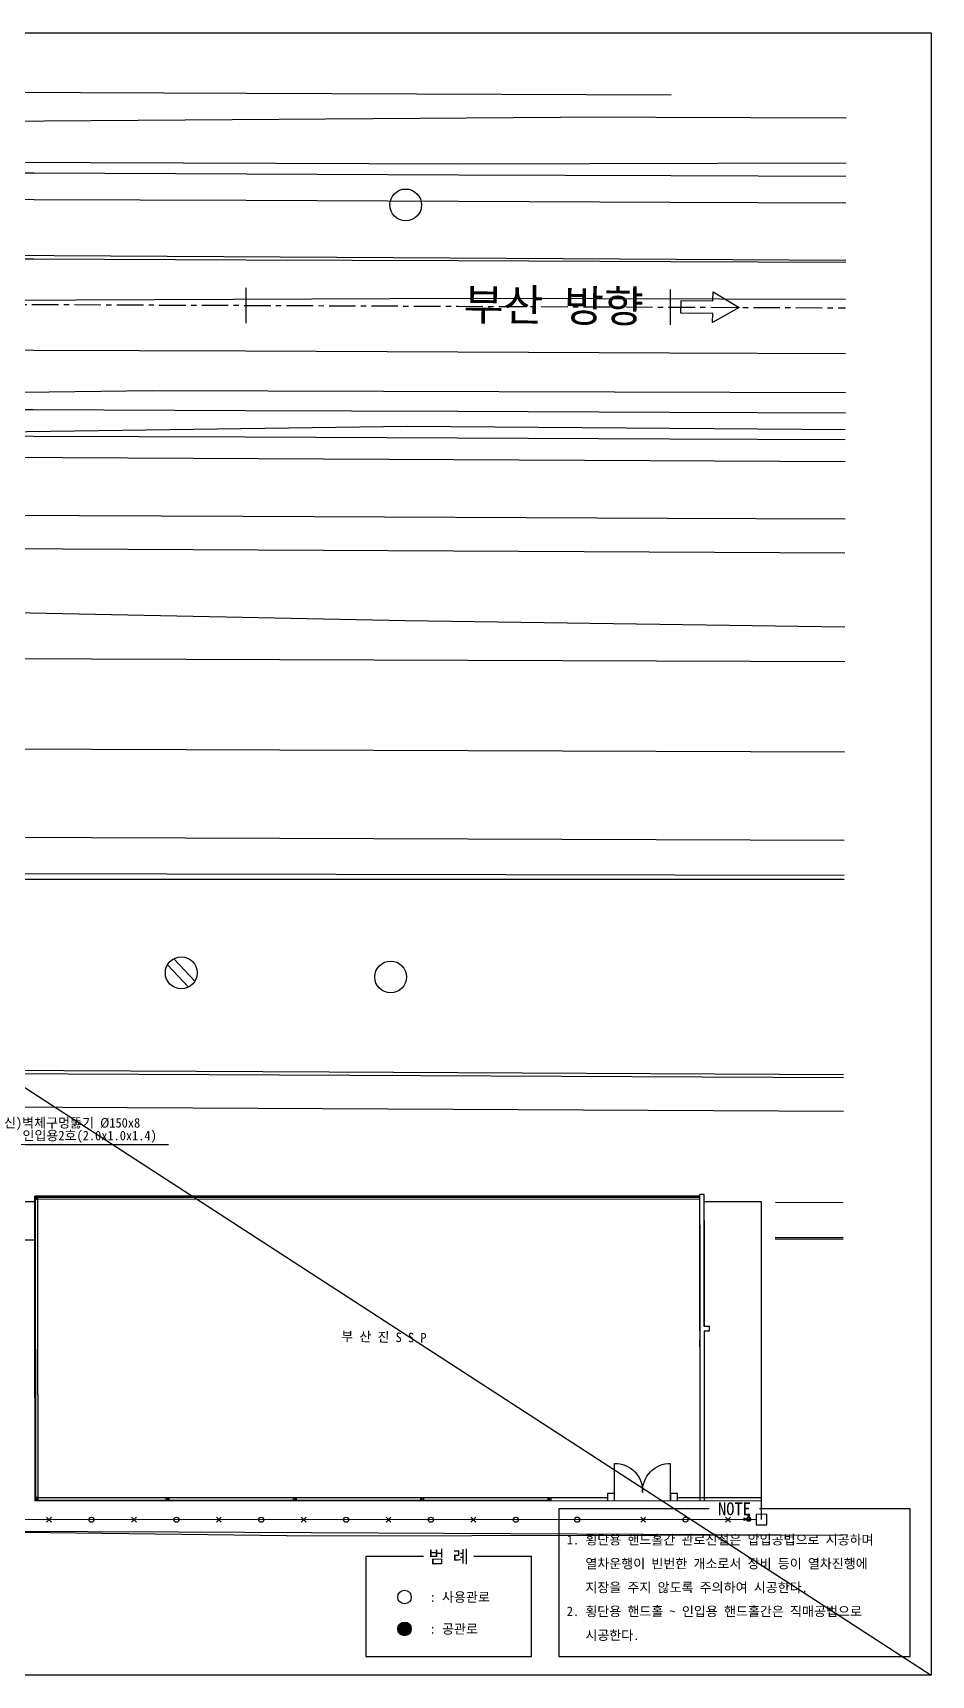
# Model space of a CAD drawing. Extents: x 60896 to 61431, y 63196 to 63294.
# Drawn here: x 61388.4 to 61430.8, y 63195.8 to 63273.2 of the extents above; entities that cross this region are included whole.
import ezdxf
from ezdxf.enums import TextEntityAlignment as Align

# ---------------------------------------------------------------- set-up
doc = ezdxf.new("R2010")
doc.units = 0
doc.linetypes.add('A-CENTR01', pattern=[2, 1.25, -0.25, 0.25, -0.25])
for name, color, linetype in [('TT-BASE', 253, 'Continuous'), ('TT-CNTL', 1, 'A-CENTR01'), ('TT-TEXT', 3, 'Continuous'), ('TX-PAPR', 2, 'Continuous'), ('TZ-LEAL', 1, 'Continuous'), ('TZ-LINE', 7, 'Continuous'), ('TZ-TEX2', 3, 'Continuous'), ('TZ-TEXT', 6, 'Continuous')]:
    doc.layers.add(name, color=color, linetype=linetype)
doc.styles.get("Standard").update_dxf_attribs({"font": 'GulimChe.ttf'})

msp = doc.modelspace()

# ---------------------------------------------------------------- hatches: boundary and pattern name
at = {"layer": 'TZ-LINE', "ltscale": 2}
h = msp.add_hatch(color=256, dxfattribs=at)
h.dxf.hatch_style = 1
h.paths.add_polyline_path([(61405.62365350982, 63197.95015183761, 1), (61406.26365350297, 63197.95015183761, 1)])

# ---------------------------------------------------------------- linework, layer by layer
at = {"layer": 'TT-BASE'}
for p, q in [((61378.50495298651, 63270.40943458986, -86441.03522440503), (61398.50478156225, 63270.32662809297, -86441.03522440503)), ((61398.50478156225, 63270.32662809297, -86441.03522440503), (61418.50461013938, 63270.24382159608, -86441.03522440503)), ((61379.23713934887, 63268.96122722985, -86527.56278719222), (61413.28953210796, 63269.19302099761, -86527.56278719222)), ((61426.75682124416, 63269.14233306589, -86527.56278719222), (61413.28953210796, 63269.19302099761, -86527.56278719222)), ((61386.06510820281, 63267.07194522288, -86341.03522440458), (61408.6306835518, 63267.00317626776, -86341.03522440458)), ((61408.6306835518, 63267.00317626776, -86341.03522440458), (61426.75129766677, 63267.04074615116, -86341.03522440458)), ((61378.48993553819, 63266.60914112799, -86441.03522440503), (61388.48898325224, 63266.56785026585, -86441.03522440503)), ((61388.48898325224, 63266.56785026585, -86441.03522440503), (61398.4896702644, 63266.52650842893, -86441.03522440503)), ((61398.4896702644, 63266.52650842893, -86441.03522440503), (61408.48917366505, 63266.48448683197, -86441.03522440503)), ((61408.48917366505, 63266.48448683197, -86441.03522440503), (61418.48874080992, 63266.44387847543, -86441.03522440503)), ((61418.48874080992, 63266.44387847543, -86441.03522440503), (61426.74963917079, 63266.40972875028, -86441.03522440503)), ((61378.48476541129, 63265.35915160716, -86527.56278719222), (61388.48382964795, 63265.31786088978, -86527.56278719222)), ((61388.48382964795, 63265.31786088978, -86527.56278719222), (61398.48445963558, 63265.27651926834, -86527.56278719222)), ((61398.48445963558, 63265.27651926834, -86527.56278719222), (61408.48400870826, 63265.23449751587, -86527.56278719222)), ((61408.48400870826, 63265.23449751587, -86527.56278719222), (61418.48361890177, 63265.19388895657, -86527.56278719222)), ((61418.48361890177, 63265.19388895657, -86527.56278719222), (61426.74635381737, 63265.15973164082, -86527.56278719222)), ((61426.73922165387, 63262.44611682057, -86341.03522440458), (61383.1820338009, 63262.70089363374, -86341.03522440458)), ((61408.96873011871, 63260.64773986115, -86527.56278719222), (61384.43325444518, 63260.53947878351, -86527.56278719222)), ((61398.46786201712, 63261.15991318482, -86441.03522440503), (61398.45979409335, 63259.49321137925, -86441.03522440503)), ((61426.73436224859, 63260.59723124617, -86527.56278719222), (61408.96873011871, 63260.64773986115, -86527.56278719222)), ((61418.46737076106, 63261.07728141987, -86441.03522440503), (61418.45930283717, 63259.41057961438, -86441.03522440503)), ((61373.79046535529, 63256.04296196013, -86527.56278719222), (61394.0646085453, 63256.32100879297, -86527.56278719222)), ((61394.0646085453, 63256.32100879297, -86527.56278719222), (61426.72287756862, 63256.22758972208, -86527.56278719222)), ((61378.4438785624, 63255.45923625155, -86527.56278719222), (61388.44291346907, 63255.41794538558, -86527.56278719222)), ((61388.44291346907, 63255.41794538558, -86527.56278719222), (61398.44319610709, 63255.37660525874, -86527.56278719222)), ((61398.44319610709, 63255.37660525874, -86527.56278719222), (61408.44310552836, 63255.33458199431, -86527.56278719222)), ((61408.44310552836, 63255.33458199431, -86527.56278719222), (61418.44305437955, 63255.293972055, -86527.56278719222)), ((61418.44305437955, 63255.293972055, -86527.56278719222), (61426.72033381846, 63255.25975462719, -86527.56278719222)), ((61387.04849643091, 63254.35924890814, -86341.03522440458), (61406.07364317506, 63254.63446584555, -86341.03522440458)), ((61406.07364317506, 63254.63446584555, -86341.03522440458), (61426.71826824787, 63254.47385522873, -86341.03522440458)), ((61378.43870302099, 63254.20924696596, -86441.03522440503), (61388.43775073469, 63254.16795610372, -86441.03522440503)), ((61388.43775073469, 63254.16795610372, -86441.03522440503), (61398.43798584978, 63254.1266161349, -86441.03522440503)), ((61398.43798584978, 63254.1266161349, -86441.03522440503), (61408.43794114918, 63254.08459263887, -86441.03522440503)), ((61408.43794114918, 63254.08459263887, -86441.03522440503), (61418.43793278767, 63254.04398255846, -86441.03522440503)), ((61418.43793278767, 63254.04398255846, -86441.03522440503), (61426.71704846506, 63254.00975752484, -86441.03522440503)), ((61426.71428142593, 63252.95696640451, -86527.56278719222), (61308.34370410233, 63253.56216953012, -86527.56278719222)), ((61378.34456708789, 63250.47000569373, -86441.03522440503), (61398.34439566514, 63250.38719919678, -86441.03522440503)), ((61398.34439566514, 63250.38719919678, -86441.03522440503), (61418.34422424088, 63250.30439269987, -86441.03522440503)), ((61418.34422424088, 63250.30439269987, -86441.03522440503), (61426.70721868949, 63250.26976688937, -86441.03522440503)), ((61308.31877616677, 63249.26224077945, -86527.56278719222), (61426.70297978816, 63248.65696798555, -86527.56278719222)), ((61405.97433104216, 63245.45469253112, -86341.03522440458), (61355.83944849313, 63246.49321688177, -86341.03522440458)), ((61426.69379676876, 63245.16305235322, -86341.03522440458), (61405.97433104216, 63245.45469253112, -86341.03522440458)), ((61426.6895144552, 63243.53373614719, -86527.56278719222), (61308.28779146373, 63243.91755368606, -86527.56278719222)), ((61308.26329199787, 63239.69153355066, -86527.56278719222), (61426.67834749, 63239.28497736811, -86527.56278719222)), ((61426.66736422835, 63235.10611332149, -86527.56278719222), (61308.23917049375, 63235.53070968966, -86527.56278719222)), ((61426.66301488458, 63233.45129375556, -86341.03522440458), (61336.1361423447, 63233.65894433396, -86341.03522440458)), ((61426.66254238244, 63233.27151817589, -86441.03522440503), (61308.22613477324, 63233.2821211825, -86441.03522440503)), ((61395.75560036009, 63228.19847623158, -86341.03522440458), (61394.7746224451, 63229.25146924998, -86341.03522440458)), ((61396.05991199331, 63228.4782094164, -86341.03522440458), (61395.07517719682, 63229.53523511469, -86341.03522440458)), ((61308.17512801945, 63224.48374288988, -86441.03522440503), (61426.63800180361, 63223.93442453649, -86441.03522440503)), ((61325.69207432739, 63224.60840991605, -86341.03522440458), (61402.38722280777, 63224.19671142949, -86341.03522440458)), ((61402.38722280777, 63224.19671142949, -86341.03522440458), (61426.63839924419, 63224.08564101287, -86341.03522440458)), ((61308.16636315443, 63222.97185294572, -86527.56278719222), (61426.63384215321, 63222.35177867876, -86527.56278719222)), ((61385.91268933115, 63218.09205591694, -86441.03522440503), (61388.51268933115, 63218.09205591694, -86441.03522440503)), ((61416.81263698963, 63218.34791320506, -86441.03468326933), (61388.51263759578, 63218.34205591187, -86441.03523763151)), ((61388.51460382494, 63208.84205611535, -86441.03523763151), (61388.51263759578, 63218.34205591187, -86441.03523763151)), ((61388.51263759576, 63218.34205591187, -86441.03522440503), (61388.51560756638, 63203.99239572132, -86441.03522440503)), ((61388.53766864092, 63218.19206108937, -86441.03523763151), (61388.5126686415, 63218.19205591508, -86441.03523763151)), ((61388.51268846168, 63218.09205591694, -86441.03522440503), (61388.51268846168, 63216.29205591694, -86441.03522440503)), ((61388.53764276949, 63218.31706108669, -86441.03523575858), (61419.86264209662, 63218.32354446984, -86441.03572768714)), ((61388.63764276735, 63218.31708178384, -86441.03523575858), (61388.53764276949, 63218.31706108669, -86441.03523575858)), ((61388.54060756582, 63203.99240089563, -86441.03523575858), (61388.53764276949, 63218.31706108669, -86441.03523575858)), ((61388.53764690892, 63218.29706108712, -86441.03523575858), (61419.86264623606, 63218.30354447026, -86441.03572768714)), ((61388.63766346449, 63218.21708178598, -86441.03523575858), (61388.53766346663, 63218.21706108884, -86441.03523575858)), ((61388.56060756539, 63203.99240503506, -86441.03523575858), (61388.55764276905, 63218.31706522613, -86441.03523575858)), ((61388.66266863829, 63218.19208696081, -86441.03523763151), (61388.55766864049, 63218.1920652288, -86441.03523763151)), ((61388.58766346557, 63218.21707143741, -86441.03523575858), (61388.58764276841, 63218.31707143527, -86441.03523575858)), ((61388.66264276287, 63218.31708695882, -86441.03488768246), (61388.66263758858, 63218.34208695759, -86441.0348869859)), ((61388.66266863431, 63218.19208696081, -86441.03489116524), (61388.6626469023, 63218.29708695925, -86441.03488823971)), ((61419.86266796806, 63218.19854447132, -86441.03462361127), (61388.66266863819, 63218.19208696081, -86441.03523388565)), ((61388.664572776, 63208.99208715786, -86441.03523763151), (61388.66266863829, 63218.19208696081, -86441.03523763151)), ((61419.86263692234, 63218.34854446811, -86441.03495809782), (61416.81263698963, 63218.34791320506, -86441.03495809782)), ((61420.06262203136, 63218.42051214246, -86441.03522440503), (61419.86262203565, 63218.42047074816, -86441.03522440503)), ((61419.86291633385, 63216.99854450481, -86441.03523763151), (61419.86262203565, 63218.42047074816, -86441.03522440503)), ((61420.06390979273, 63212.19858598521, -86441.03522440503), (61420.06262203136, 63218.42051214246, -86441.03522440503)), ((61420.06268866093, 63218.0985858671, -86441.03522440503), (61422.74503822775, 63218.09914103722, -86441.03522440503)), ((61422.74503822775, 63218.09914103722, -86441.03522440503), (61422.74814279924, 63203.09914878252, -86441.03522440503)), ((61426.622495819, 63218.03477435299, -86527.56278719222), (61423.42145886555, 63218.04283039027, -86527.56278719222)), ((61419.86291633385, 63216.99854450481, -86441.03523763151), (61419.86560689296, 63203.99888427642, -86441.03523763151)), ((61419.86395119131, 63211.99854459519, -86441.03522440503), (61419.86291633386, 63216.99854448809, -86441.03522440503)), ((61420.06287493527, 63217.19858589482, -86441.03523763151), (61420.06390979273, 63212.19858598521, -86441.03523763151)), ((61385.91268933115, 63216.29205591694, -86441.03522440503), (61388.51268933115, 63216.29205591694, -86441.03522440503)), ((61426.61795874665, 63216.30852862217, -86341.03522440458), (61423.41450944312, 63216.32139484181, -86341.03522440458)), ((61426.61814069403, 63216.37775517974, -86441.03522440503), (61423.4147671446, 63216.38522985693, -86441.03522440503)), ((61419.86637097187, 63214.20861968864, -86441.03522440503), (61419.86630267125, 63214.53861968047, -86441.03522440503)), ((61420.31390978737, 63212.19863772808, -86441.03522440503), (61420.06390979273, 63212.19858598521, -86441.03522440503)), ((61420.06395118702, 63211.99858598949, -86441.03522440503), (61420.31395118167, 63211.99863773236, -86441.03522440503)), ((61420.06395118702, 63211.99858598949, -86441.03523763151), (61420.06560688868, 63203.99892567072, -86441.03523763151)), ((61420.31395118167, 63211.99863773236, -86441.03522440503), (61420.31390978737, 63212.19863772808, -86441.03522440503)), ((61419.86698567641, 63211.2386197644, -86441.03522440503), (61419.86691737589, 63211.56861975617, -86441.03522440503)), ((61388.66457277202, 63208.99208715786, -86441.03489116524), (61388.66560755921, 63203.99242676706, -86441.0347518635)), ((61415.84397457575, 63204.16305191812, -86441.03522440503), (61415.84364673294, 63205.74705188733, -86441.03522440503)), ((61418.48400865708, 63203.99859832611, -86441.03522440503), (61418.48364666398, 63205.74759828911, -86441.03522440503)), ((61388.54057652007, 63204.14240089239, -86441.03522440503), (61388.51557652065, 63204.14239571811, -86441.03522440503)), ((61388.64058169221, 63204.11742159008, -86441.0352225321), (61388.54058169435, 63204.11740089293, -86441.0352225321)), ((61388.66557651744, 63204.14242676383, -86441.03522440503), (61388.56057651964, 63204.14240503182, -86441.03522440503)), ((61388.59058169329, 63204.1174112415, -86441.0352225321), (61388.59060239043, 63204.01741124364, -86441.0352225321)), ((61388.66557651744, 63204.14242676383, -86441.03522440503), (61415.51397768719, 63204.14798361756, -86441.03522440503)), ((61394.69057638446, 63204.14367376699, -86441.03491386403), (61394.69059811647, 63204.03867376831, -86441.0349109385)), ((61394.81558156, 63204.11869963811, -86441.03525567116), (61394.71558156214, 63204.11867894096, -86441.03525567116)), ((61394.81558156, 63204.11869963811, -86441.03525567116), (61394.71558156214, 63204.11867894096, -86441.03525567116)), ((61394.76558156107, 63204.11868928953, -86441.03525567116), (61394.76560225822, 63204.01868929168, -86441.03525567116)), ((61394.84057638124, 63204.14370481271, -86441.03491386403), (61394.84059811325, 63204.03870481426, -86441.0349109385)), ((61400.69057625201, 63204.14491559601, -86441.03456300168), (61400.69059798402, 63204.03991559734, -86441.03456007615)), ((61400.81558142755, 63204.11994146706, -86441.03490759504), (61400.7155814297, 63204.11992076991, -86441.03490759504)), ((61400.76558142863, 63204.11993111848, -86441.03490759504), (61400.76560212578, 63204.01993112062, -86441.03490759504)), ((61400.8405762488, 63204.14494664173, -86441.03456300168), (61400.8405979808, 63204.03994664329, -86441.03456007615)), ((61406.69057612743, 63204.14615742496, -86441.03491107782), (61406.69059785944, 63204.04115742628, -86441.03490815227)), ((61406.81558130298, 63204.121183296, -86441.03525567116), (61406.71558130512, 63204.12116259885, -86441.03525567116)), ((61406.81558130298, 63204.121183296, -86441.03525567116), (61406.71558130512, 63204.12116259885, -86441.03525567116)), ((61406.76558130405, 63204.12117294742, -86441.03525567116), (61406.7656020012, 63204.02117294957, -86441.03525567116)), ((61406.84057612422, 63204.14618847067, -86441.03491107782), (61406.84059785623, 63204.04118847223, -86441.03490815227)), ((61412.69057600286, 63204.1473992539, -86441.03525915394), (61412.6906018743, 63204.02239925566, -86441.03525567116)), ((61412.8155811784, 63204.12242512494, -86441.03560374728), (61412.71558118054, 63204.1224044278, -86441.03560374728)), ((61412.76558117948, 63204.12241477637, -86441.03560374728), (61412.76560187662, 63204.02241477851, -86441.03560374728)), ((61412.84057599965, 63204.14743029962, -86441.03525915394), (61412.84060704537, 63203.99743030284, -86441.0352549746)), ((61415.84394042412, 63204.32805191569, -86441.03522440503), (61415.51394043231, 63204.32798361509, -86441.03522440503)), ((61415.51394043231, 63204.32798361509, -86441.03522440503), (61415.51400873292, 63203.99798362154, -86441.03522440503)), ((61415.84400872469, 63203.99805192206, -86441.03522440503), (61415.84394042412, 63204.32805191569, -86441.03522440503)), ((61418.81394034838, 63204.32866662025, -86441.03522440503), (61418.48394035656, 63204.32859831963, -86441.03522440503)), ((61418.48394035656, 63204.32859831963, -86441.03522440503), (61418.48400865716, 63203.99859832608, -86441.03522440503)), ((61418.81400864899, 63203.99866662669, -86441.03522440503), (61418.81394034838, 63204.32866662025, -86441.03522440503)), ((61418.81397760325, 63204.14866662349, -86441.03522440503), (61422.7479254104, 63204.14948083854, -86441.03522440503)), ((61388.51560756638, 63203.99239572132, -86441.03522440503), (61422.74795645613, 63203.99948084175, -86441.03522440503)), ((61388.51560756635, 63203.99239572135, -86441.03521117855), (61412.86560704775, 63203.99743547716, -86441.03521117855)), ((61388.54060239151, 63204.01740089507, -86441.0352225321), (61412.81560187555, 63204.02242512709, -86441.03560374728)), ((61388.64060238937, 63204.01742159222, -86441.0352225321), (61388.54060239151, 63204.01740089507, -86441.0352225321)), ((61388.54060653094, 63203.9974008955, -86441.0352225321), (61412.81560601498, 63204.00242512752, -86441.03560374728)), ((61388.66560238489, 63204.01742676581, -86441.03487445597), (61388.66560755918, 63203.99242676704, -86441.03487375942)), ((61394.69060225589, 63204.01867376874, -86441.03491038126), (61394.69060743018, 63203.9936737702, -86441.0349096847)), ((61394.84060225268, 63204.01870481469, -86441.03491038126), (61394.84060742697, 63203.99370481592, -86441.0349096847)), ((61400.69060212345, 63204.01991559777, -86441.03455951891), (61400.69060729774, 63203.99491559922, -86441.03455882236)), ((61400.81560212471, 63204.0199414692, -86441.03490759504), (61400.71560212685, 63204.01992077205, -86441.03490759504)), ((61400.84060212023, 63204.01994664371, -86441.03455951891), (61400.84060729452, 63203.99494664494, -86441.03455882236)), ((61406.69060199887, 63204.02115742671, -86441.03490759504), (61406.69060717316, 63203.99615742816, -86441.03490689848)), ((61406.84060199566, 63204.02118847266, -86441.03490759504), (61406.84060716994, 63203.99618847389, -86441.03490689848)), ((61412.6906018743, 63204.02239925566, -86441.03525567116), (61412.69060704858, 63203.99739925711, -86441.0352549746)), ((61412.81560187555, 63204.02242512709, -86441.03560374728), (61412.7156018777, 63204.02240442994, -86441.03560374728)), ((61412.81560187555, 63204.02242512709, -86441.03560374728), (61412.81560601498, 63204.00242512752, -86441.03560374728)), ((61422.22336866941, 63203.32257566985, -86441.03522440503), (61422.10574705707, 63203.32255143504, -86441.03522440503)), ((61422.10574705707, 63203.32255143504, -86441.03522440503), (61422.1645788512, 63203.22070024817, -86441.03522440503)), ((61422.1645788512, 63203.22070024817, -86441.03522440503), (61422.22336866941, 63203.32257566985, -86441.03522440503)), ((61423.01574142794, 63203.3491967474, -86441.03522440503), (61422.51574143758, 63203.34909326168, -86441.03522440503)), ((61422.51574143758, 63203.34909326168, -86441.03522440503), (61422.51584492333, 63202.84909327409, -86441.03522440503)), ((61423.01584491358, 63202.84919675986, -86441.03522440503), (61423.01574142794, 63203.3491967474, -86441.03522440503)), ((61344.58394830419, 63202.65955802263, -86441.03522440503), (61395.29054060522, 63202.53147941914, -86441.03522440503)), ((61400.37571452553, 63202.33600834287, -86341.03522440458), (61345.88734659247, 63203.05673714668, -86341.03522440458)), ((61389.07339009678, 63203.20787108817, -86441.03522440503), (61389.30483686622, 63202.97652010469, -86441.03522440503)), ((61389.07343798977, 63202.97647221171, -86441.03522440503), (61389.3047889733, 63203.20791898115, -86441.03522440503)), ((61393.07339001117, 63203.20869897408, -86441.03522440503), (61393.30483678055, 63202.9773479906, -86441.03522440503)), ((61393.07343790409, 63202.97730009762, -86441.03522440503), (61393.3047888876, 63203.20874686706, -86441.03522440503)), ((61395.29054060522, 63202.53147941914, -86441.03522440503), (61426.58133673251, 63202.37474255541, -86441.03522440503)), ((61397.07338992546, 63203.20952686002, -86441.03522440503), (61397.3048366949, 63202.97817587651, -86441.03522440503)), ((61397.07343781844, 63202.97812798356, -86441.03522440503), (61397.30478880192, 63203.20957475294, -86441.03522440503)), ((61401.07338983979, 63203.21035474592, -86441.03522440503), (61401.30483660922, 63202.97900376245, -86441.03522440503)), ((61401.07343773277, 63202.97895586947, -86441.03522440503), (61401.3047887163, 63203.21040263891, -86441.03522440503)), ((61405.07338975416, 63203.21118263183, -86441.03522440503), (61405.30483652354, 63202.97983164836, -86441.03522440503)), ((61405.07343764709, 63202.97978375537, -86441.03522440503), (61405.30478863059, 63203.21123052481, -86441.03522440503)), ((61409.07338966846, 63203.21201051777, -86441.03522440503), (61409.3048364379, 63202.98065953427, -86441.03522440503)), ((61409.07343756144, 63202.98061164131, -86441.03522440503), (61409.30478854492, 63203.21205841069, -86441.03522440503)), ((61417.07338949717, 63203.21366628959, -86441.03522440503), (61417.30483626655, 63202.98231530611, -86441.03522440503)), ((61417.07343739009, 63202.98226741313, -86441.03522440503), (61417.30478837359, 63203.21371418257, -86441.03522440503)), ((61421.07338941146, 63203.21449417552, -86441.03522440503), (61421.3048361809, 63202.98314319202, -86441.03522440503)), ((61421.07343730444, 63202.98309529907, -86441.03522440503), (61421.30478828792, 63203.21454206845, -86441.03522440503)), ((61421.9588587557, 63203.06184705184, -86441.03522440503), (61421.95883452091, 63203.17946866414, -86441.03522440503)), ((61421.95883452091, 63203.17946866414, -86441.03522440503), (61422.06070994261, 63203.12067884595, -86441.03522440503)), ((61422.06070994261, 63203.12067884595, -86441.03522440503), (61421.9588587557, 63203.06184705184, -86441.03522440503)), ((61422.51584492333, 63202.84909327409, -86441.03522440503), (61423.01584491358, 63202.84919675986, -86441.03522440503)), ((61400.37571452553, 63202.33600834287, -86341.03522440458), (61426.58134067663, 63202.37624319747, -86341.03522440458))]:
    msp.add_line(p, q, dxfattribs=at)
at = {"layer": 'TT-BASE', "ltscale": 0.001}
for p, q in [((61378.47320293021, 63262.55917531903, -86441.03522440503), (61388.47225482784, 63262.51788481413, -86441.03522440503)), ((61388.47225482784, 63262.51788481413, -86441.03522440503), (61398.47278958779, 63262.4765436133, -86441.03522440503)), ((61398.47278958779, 63262.4765436133, -86441.03522440503), (61408.47244062098, 63262.43452139712, -86441.03522440503)), ((61408.47244062098, 63262.43452139712, -86441.03522440503), (61418.47214645574, 63262.39391244681, -86441.03522440503)), ((61418.47214645574, 63262.39391244681, -86441.03522440503), (61426.73899462588, 63262.35973819016, -86441.03522440503)), ((61378.4554410065, 63258.25921237813, -86441.03522440503), (61388.45448442019, 63258.21792155821, -86441.03522440503)), ((61388.45448442019, 63258.21792155821, -86441.03522440503), (61398.45486664627, 63258.17658097117, -86441.03522440503)), ((61398.45486664627, 63258.17658097117, -86441.03522440503), (61408.45467422475, 63258.13455808868, -86441.03522440503)), ((61408.45467422475, 63258.13455808868, -86441.03522440503), (61418.45452710443, 63258.09394855962, -86441.03522440503)), ((61418.45452710443, 63258.09394855962, -86441.03522440503), (61426.72769301008, 63258.05974812838, -86441.03522440503))]:
    msp.add_line(p, q, dxfattribs=at)
at = {"layer": 'TT-BASE', "elevation": -86441.03522440503}
msp.add_lwpolyline([(61420.48436780138, 63260.96075254705), (61421.72096687419, 63260.22574295985), (61420.46613036321, 63259.52232154223), (61420.47144577736, 63259.94156115419), (61418.97156632499, 63259.96057767885), (61418.97917293489, 63260.5605294599), (61420.47905238729, 63260.54151293509)], close=True, dxfattribs=at)
at = {"layer": 'TT-BASE', "elevation": -86441.03522440503, "flags": 128}
msp.add_lwpolyline([(61422.51579318137, 63203.09909327075), (61385.76579396852, 63203.0914870669), (61385.76268939635, 63218.09148674559), (61388.51268933115, 63218.09205591694)], dxfattribs=at)
at = {"layer": 'TT-BASE'}
for centre, radius in [((61405.99913829486, 63265.06002070002, -86341.03522440458), 0.7500000000034044), ((61395.41984490376, 63228.86912388388, -86341.03522440458), 0.7500000000034044), ((61405.28964689672, 63228.67462549834, -86341.03522440458), 0.7500000000034044), ((61391.18911343865, 63203.09260953941, -86441.03522440503), 0.12), ((61391.18911344675, 63203.09260953937, -86441.03522440503), 0.12), ((61395.189113353, 63203.09343742532, -86441.03522440503), 0.12), ((61399.18911326736, 63203.09426531123, -86441.03522440503), 0.12), ((61403.18911318165, 63203.09509319717, -86441.03522440503), 0.12), ((61403.18911318975, 63203.09509319713, -86441.03522440503), 0.12), ((61407.18911309601, 63203.09592108308, -86441.03522440503), 0.12), ((61411.18911301035, 63203.09674896899, -86441.03522440503), 0.12), ((61414.07494583212, 63203.09749773578, -86441.03522440503), 0.12), ((61419.18911283901, 63203.09840474083, -86441.03522440503), 0.12)]:
    msp.add_circle(centre, radius, dxfattribs=at)
at = {"layer": 'TT-BASE', "extrusion": (0, 0, -1)}
msp.add_ellipse((61415.85863819487, 63204.44059147239, -86441.03522440503), major_axis=(0.7080326433398667, -1.098067998804826), ratio=0.9999999977937637, start_param=3.702828252957815, end_param=5.328943315536475, dxfattribs=at)
at = {"layer": 'TT-BASE', "extrusion": (0, 0, -0.9999999999999999)}
msp.add_ellipse((61418.4691960034, 63204.44113178357, -86441.03522440503), major_axis=(0.7080244272451439, -1.098073296485341), ratio=0.9999999977884321, start_param=2.099240491731346, end_param=3.72535555834169, dxfattribs=at)
at = {"layer": 'TT-BASE'}
for major_axis, ratio, start_param, end_param in [((0.07072531094113259, -0.07069604075251341), 0.9999999999999191, 0.7853972320749043, 7.068582539254491), ((-0.04039773757286769, -0.04041446339493578), 0.9999999999997042, 2.356193558869576, 8.639378866049162)]:
    msp.add_ellipse((61422.16459945521, 63203.12070025132, -86441.03522440503), major_axis=major_axis, ratio=ratio, start_param=start_param, end_param=end_param, dxfattribs=at)
at = {"layer": 'TT-CNTL', "elevation": -86441.03522440503, "flags": 128}
msp.add_lwpolyline([(61308.38508122657, 63260.69949085968), (61308.46465040031, 63260.69916192869), (61318.46369810825, 63260.65787106648), (61328.46415914426, 63260.61653016374), (61338.4638884958, 63260.57450761725), (61348.46366788797, 63260.5338983988), (61358.46412892392, 63260.49255749607), (61368.46385827551, 63260.4505349496), (61378.46431931158, 63260.40919404685), (61388.46336701934, 63260.36790318465), (61398.46382805529, 63260.32656228191), (61408.463557407, 63260.28453973545), (61418.46333679912, 63260.24393051695), (61426.73334381793, 63260.20974313761)], dxfattribs=at)
at = {"layer": 'TX-PAPR'}
msp.add_lwpolyline([(61311.36417467854, 63273.16983265506), (61430.76417467853, 63273.16983265506), (61430.76417467853, 63195.76983265504), (61311.36417467854, 63195.76983265504)], close=True, dxfattribs=at)
msp.add_lwpolyline([(61311.36417467854, 63273.16983265506), (61430.76417467853, 63195.76983265504)], dxfattribs=at)
at = {"layer": 'TZ-LEAL', "elevation": -86441.03522440503}
msp.add_lwpolyline([(61387.14582196256, 63220.78604163624), (61394.82601633529, 63220.78604163624)], dxfattribs=at)
at = {"layer": 'TZ-LINE', "ltscale": 2, "elevation": 0.2322668858421366}
for points in [[(61420.30523436626, 63203.60882129445), (61413.21300546935, 63203.60882129445), (61413.21300546935, 63196.65329059138), (61429.77296952268, 63196.65329059138), (61429.77296952268, 63203.60882129445), (61422.68074064812, 63203.60882129445)], [(61406.83324466011, 63201.35882129445), (61404.11601576319, 63201.35882129445), (61404.11601576319, 63196.65329059138), (61411.92597981652, 63196.65329059138), (61411.92597981652, 63201.35882129445), (61409.20875094196, 63201.35882129445)]]:
    msp.add_lwpolyline(points, dxfattribs=at)
at = {"layer": 'TZ-LINE', "ltscale": 2}
for centre in [(61405.94365351757, 63199.45015183761, 0.2322668858421366), (61405.94365351757, 63197.95015183761, 0.2322668858421366)]:
    msp.add_circle(centre, 0.3200000000000001, dxfattribs=at)

# ---------------------------------------------------------------- texts
at = {"layer": 'TT-BASE'}
msp.add_text('부산 방향', height=1.5, rotation=359.2736025949332, dxfattribs=at).set_placement((61412.97368508596, 63260.35074592632, -86441.03522440503), align=Align.MIDDLE)
at = {"layer": 'TT-TEXT'}
msp.add_text('부 산 진 S S P', height=0.45, rotation=358.8747853273313, dxfattribs=at).set_placement((61404.9681110465, 63211.71073946586), align=Align.MIDDLE)
at = {"layer": 'TZ-TEX2'}
for s, p in [('NOTE', (61421.49298750719, 63203.60882129445, 0.2322668858421366)), ('범 례', (61408.02099780103, 63201.35882129445, 0.2322668858421366))]:
    msp.add_text(s, height=0.6, dxfattribs=at).set_placement(p, align=Align.MIDDLE)
for s, p in [('1. 횡단용 핸드홀간 관로신설은 압입공법으로 시공하며', (61413.59137106305, 63202.15375337168, 0.2322668858421366)), ('   열차운행이 빈번한 개소로서 장비 등이 열차진행에', (61413.59137106305, 63201.02875337168, 0.2322668858421366)), (': 사용관로', (61407.12577922752, 63199.45015183761, 0.2322668858421366)), ('   지장을 주지 않도록 주의하여 시공한다.', (61413.59137106305, 63199.90375337168, 0.2322668858421366)), ('2. 횡단용 핸드홀 ~ 인입용 핸드홀간은 직매공법으로', (61413.59137106305, 63198.77875337168, 0.2322668858421366)), (': 공관로', (61407.12577922752, 63197.95015183761, 0.2322668858421366)), ('   시공한다.', (61413.59137106305, 63197.65375337168, 0.2322668858421366))]:
    msp.add_text(s, height=0.45, dxfattribs=at).set_placement(p, align=Align.MIDDLE_LEFT)
at = {"layer": 'TZ-TEXT'}
for s, p in [('신)벽체구멍뚫기 Ø150x8', (61387.06454869149, 63221.80420375817, -86441.03522440503)), ('   인입용2호(2.0x1.0x1.4)', (61387.06454869149, 63221.20420375817, -86441.03522440503))]:
    msp.add_text(s, height=0.45, rotation=359.9481799346718, dxfattribs=at).set_placement(p, align=Align.MIDDLE_LEFT)

doc.saveas('drawing.dxf')
